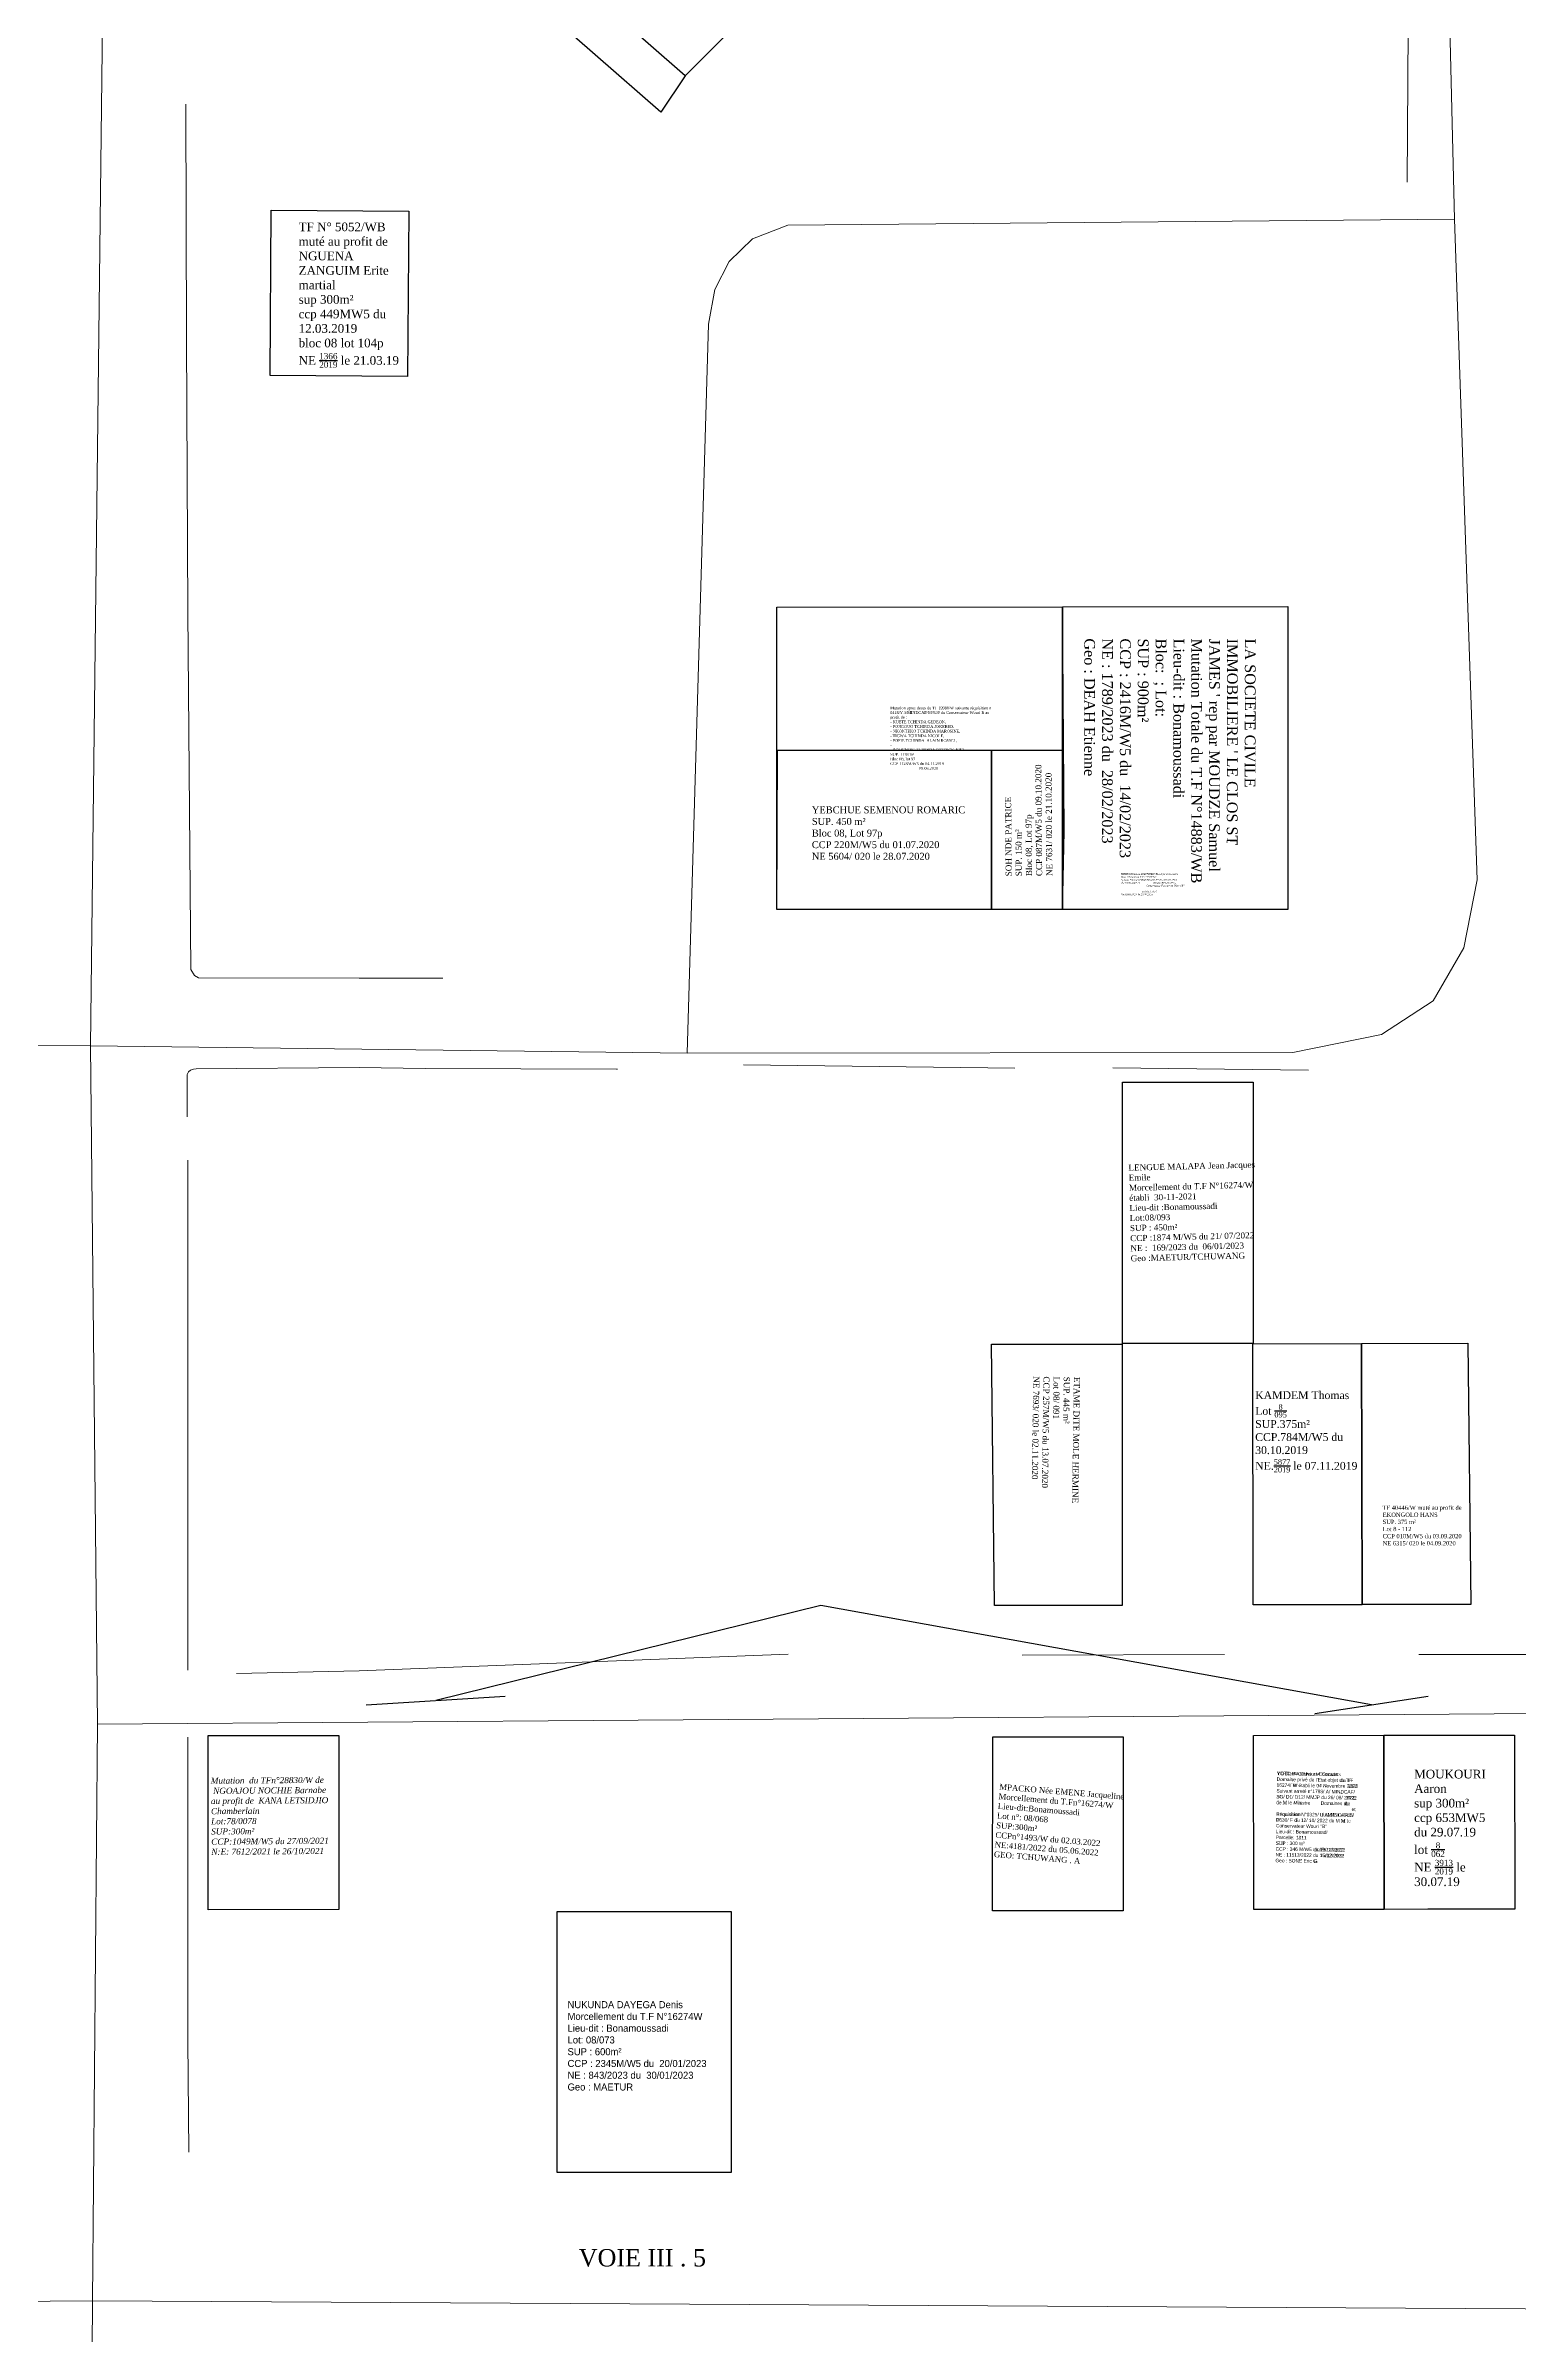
# Model space of a CAD drawing. Header units: millimetres. Extents: x 579832 to 917290, y 449831 to 1452191.
# Drawn here: x 582250.2 to 582419.4, y 451782.7 to 452045.6 of the extents above; entities that cross this region are included whole.
import ezdxf
from ezdxf.enums import TextEntityAlignment as Align

# ---------------------------------------------------------------- set-up
doc = ezdxf.new("R2010")
doc.units = ezdxf.units.MM
doc.header["$LTSCALE"] = 10
for name, color, linetype in [('Cotation Linéaire', 255, 'Continuous'), ('end maj 26 02 2021', 7, 'Continuous'), ('MAJ NOV 2021', 7, 'Continuous'), ('MAJ OCT 2021', 7, 'Continuous'), ('MAJ SEP 2021', 7, 'Continuous')]:
    doc.layers.add(name, color=color, linetype=linetype)
for name, color, linetype, lineweight in [('drains_fossés', 120, 'Continuous', 20), ('MAJ APRES LE 13.01.2023', 222, 'Continuous', 30), ('Roads_others', 24, 'Continuous', 9)]:
    doc.layers.add(name, color=color, linetype=linetype, lineweight=lineweight)
doc.styles.add('Times 1.0', font='times.ttf', dxfattribs={"width": 0.99, "height": 1})
doc.styles.add('Times 3.0', font='times.ttf', dxfattribs={"width": 0.99, "height": 3})

msp = doc.modelspace()

# ---------------------------------------------------------------- linework, layer by layer
at = {"flags": 128}
msp.add_lwpolyline([(582373.91, 451926.52), (582388.91, 451926.52)], dxfattribs=at)
msp.add_lwpolyline([(582373.91, 451926.52), (582388.91, 451926.52)], dxfattribs=at)
at = {"color": 6, "lineweight": 30, "flags": 128}
for points in [[(582358.99, 451851.33), (582373.99, 451851.33), (582373.98, 451831.34), (582368.98, 451831.34), (582358.98, 451831.34)], [(582358.99, 451851.33), (582373.99, 451851.33), (582373.98, 451831.34), (582368.98, 451831.34), (582358.98, 451831.34)], [(582403.93, 451851.5), (582403.97, 451831.5), (582388.97, 451831.47), (582388.93, 451851.47)], [(582403.93, 451851.5), (582403.97, 451831.5), (582388.97, 451831.47), (582388.93, 451851.47)]]:
    msp.add_lwpolyline(points, close=True, dxfattribs=at)
at = {"flags": 128}
msp.add_lwpolyline([(582403.93, 451851.5), (582403.97, 451831.5), (582388.97, 451831.47), (582388.93, 451851.47)], close=True, dxfattribs=at)
msp.add_lwpolyline([(582403.93, 451851.5), (582403.97, 451831.5), (582388.97, 451831.47), (582388.93, 451851.47)], close=True, dxfattribs=at)
at = {"layer": 'drains_fossés'}
for p, q in [((582361.52, 451928.14), (582330.37, 451928.51)), ((582361.52, 451928.14), (582330.37, 451928.51)), ((582395.26, 451927.91), (582372.78, 451928.17)), ((582395.26, 451927.91), (582372.78, 451928.17)), ((582385.63, 451860.77), (582362.36, 451860.7)), ((582385.63, 451860.77), (582362.36, 451860.7))]:
    msp.add_line(p, q, dxfattribs=at)
for points in [[(582307.49, 452080.68), (582327.99, 452080.69), (582354.69, 452080.69), (582389.5, 452080.86), (582403.74, 452080.84), (582404.47, 452080.51), (582405.35, 452079.89), (582406.42, 452078.44), (582406.46, 452068.58), (582406.71, 452047.51), (582406.6, 452029.93)], [(582307.49, 452080.68), (582327.99, 452080.69), (582354.69, 452080.69), (582389.5, 452080.86), (582403.74, 452080.84), (582404.47, 452080.51), (582405.35, 452079.89), (582406.42, 452078.44), (582406.46, 452068.58), (582406.71, 452047.51), (582406.6, 452029.93)], [(582295.83, 451938.48), (582286.21, 451938.49), (582267.77, 451938.5), (582267.29, 451938.78), (582266.88, 451939.45), (582266.53, 451980.55), (582266.39, 452011.97), (582266.29, 452038.88)], [(582295.83, 451938.48), (582286.21, 451938.49), (582267.77, 451938.5), (582267.29, 451938.78), (582266.88, 451939.45), (582266.53, 451980.55), (582266.39, 452011.97), (582266.29, 452038.88)], [(582315.87, 451928.01), (582315.79, 451928.01), (582293.8, 451928.09), (582286.21, 451928.2), (582267.49, 451928.06), (582267.17, 451928.01), (582266.82, 451927.91), (582266.59, 451927.7), (582266.46, 451927.42), (582266.46, 451922.53)], [(582315.87, 451928.01), (582315.79, 451928.01), (582293.8, 451928.09), (582286.21, 451928.2), (582267.49, 451928.06), (582267.17, 451928.01), (582266.82, 451927.91), (582266.59, 451927.7), (582266.46, 451927.42), (582266.46, 451922.53)], [(582266.55, 451858.98), (582266.52, 451907.29), (582266.53, 451917.56)], [(582266.55, 451858.98), (582266.52, 451907.29), (582266.53, 451917.56)], [(582484.62, 451904.59), (582484.72, 451868.52), (582484.73, 451863.88), (582482.59, 451860.85), (582467.92, 451860.78), (582436.15, 451860.77), (582407.92, 451860.78)], [(582484.62, 451904.59), (582484.72, 451868.52), (582484.73, 451863.88), (582482.59, 451860.85), (582467.92, 451860.78), (582436.15, 451860.77), (582407.92, 451860.78)], [(582335.51, 451860.81), (582286.21, 451858.92), (582272.11, 451858.6)], [(582335.51, 451860.81), (582286.21, 451858.92), (582272.11, 451858.6)], [(582266.65, 451803.6), (582266.53, 451816.43), (582266.52, 451851.3)], [(582266.65, 451803.6), (582266.53, 451816.43), (582266.52, 451851.3)]]:
    msp.add_lwpolyline(points, dxfattribs=at)
at = {"layer": 'end maj 26 02 2021', "color": 150, "lineweight": -3, "flags": 128}
for points in [[(582307.56, 452056.23), (582308.98, 452057.65), (582308.98, 452085.61), (582331.48, 452085.6), (582331.47, 452047.08), (582328.61, 452047.08), (582323.66, 452042.13)], [(582307.56, 452056.23), (582308.98, 452057.65), (582308.98, 452085.61), (582331.48, 452085.6), (582331.47, 452047.08), (582328.61, 452047.08), (582323.66, 452042.13)], [(582307.56, 452056.23), (582308.98, 452057.65), (582308.98, 452085.61), (582331.48, 452085.6), (582331.47, 452047.08), (582328.61, 452047.08), (582323.66, 452042.13)], [(582307.56, 452056.23), (582308.98, 452057.65), (582308.98, 452085.61), (582331.48, 452085.6), (582331.47, 452047.08), (582328.61, 452047.08), (582323.66, 452042.13)], [(582358.83, 451964.68), (582358.83, 451946.36), (582334.2, 451946.36), (582334.27, 451964.68)], [(582358.83, 451964.68), (582358.83, 451946.36), (582334.2, 451946.36), (582334.27, 451964.68)], [(582358.83, 451964.68), (582358.83, 451946.36), (582334.2, 451946.36), (582334.27, 451964.68)], [(582358.83, 451964.68), (582358.83, 451946.36), (582334.2, 451946.36), (582334.27, 451964.68)], [(582367.02, 451964.68), (582367.02, 451946.36), (582358.83, 451946.36), (582358.83, 451964.68)], [(582367.02, 451964.68), (582367.02, 451946.36), (582358.83, 451946.36), (582358.83, 451964.68)], [(582367.02, 451964.68), (582367.02, 451946.36), (582358.83, 451946.36), (582358.83, 451964.68)], [(582367.02, 451964.68), (582367.02, 451946.36), (582358.83, 451946.36), (582358.83, 451964.68)], [(582388.86, 451896.48), (582401.36, 451896.5), (582401.42, 451866.5), (582388.92, 451866.47)], [(582388.86, 451896.48), (582401.36, 451896.5), (582401.42, 451866.5), (582388.92, 451866.47)], [(582388.86, 451896.48), (582401.36, 451896.5), (582401.42, 451866.5), (582388.92, 451866.47)], [(582388.86, 451896.48), (582401.36, 451896.5), (582401.42, 451866.5), (582388.92, 451866.47)], [(582403.93, 451851.5), (582418.93, 451851.53), (582418.97, 451831.53), (582408.97, 451831.51), (582403.97, 451831.5)], [(582403.93, 451851.5), (582418.93, 451851.53), (582418.97, 451831.53), (582408.97, 451831.51), (582403.97, 451831.5)], [(582403.93, 451851.5), (582418.93, 451851.53), (582418.97, 451831.53), (582408.97, 451831.51), (582403.97, 451831.5)], [(582403.93, 451851.5), (582418.93, 451851.53), (582418.97, 451831.53), (582408.97, 451831.51), (582403.97, 451831.5)]]:
    msp.add_lwpolyline(points, close=True, dxfattribs=at)
at = {"layer": 'end maj 26 02 2021', "color": 3, "lineweight": -3, "flags": 128}
for points in [[(582276.11, 452026.7), (582291.9, 452026.58), (582291.76, 452007.59), (582275.97, 452007.7)], [(582276.11, 452026.7), (582291.9, 452026.58), (582291.76, 452007.59), (582275.97, 452007.7)], [(582276.11, 452026.7), (582291.9, 452026.58), (582291.76, 452007.59), (582275.97, 452007.7)], [(582276.11, 452026.7), (582291.9, 452026.58), (582291.76, 452007.59), (582275.97, 452007.7)], [(582334.2, 451981.11), (582367.02, 451981.12), (582367.02, 451946.36), (582334.2, 451946.36)], [(582334.2, 451981.11), (582367.02, 451981.12), (582367.02, 451946.36), (582334.2, 451946.36)], [(582334.2, 451981.11), (582367.02, 451981.12), (582367.02, 451946.36), (582334.2, 451946.36)], [(582334.2, 451981.11), (582367.02, 451981.12), (582367.02, 451946.36), (582334.2, 451946.36)], [(582413.58, 451896.53), (582413.92, 451866.53), (582401.42, 451866.51), (582401.36, 451896.5)], [(582413.58, 451896.53), (582413.92, 451866.53), (582401.42, 451866.51), (582401.36, 451896.5)], [(582413.58, 451896.53), (582413.92, 451866.53), (582401.42, 451866.51), (582401.36, 451896.5)], [(582413.58, 451896.53), (582413.92, 451866.53), (582401.42, 451866.51), (582401.36, 451896.5)]]:
    msp.add_lwpolyline(points, close=True, dxfattribs=at)
at = {"layer": 'end maj 26 02 2021', "color": 150, "linetype": 'ByBlock', "lineweight": -3, "ltscale": 0.0014, "flags": 128}
msp.add_lwpolyline([(582373.86, 451896.41), (582373.87, 451866.41), (582359.21, 451866.41), (582358.86, 451896.41)], close=True, dxfattribs=at)
msp.add_lwpolyline([(582373.86, 451896.41), (582373.87, 451866.41), (582359.21, 451866.41), (582358.86, 451896.41)], close=True, dxfattribs=at)
msp.add_lwpolyline([(582373.86, 451896.41), (582373.87, 451866.41), (582359.21, 451866.41), (582358.86, 451896.41)], close=True, dxfattribs=at)
msp.add_lwpolyline([(582373.86, 451896.41), (582373.87, 451866.41), (582359.21, 451866.41), (582358.86, 451896.41)], close=True, dxfattribs=at)
at = {"layer": 'MAJ APRES LE 13.01.2023', "color": 232, "lineweight": 30}
for p, q in [((582287, 451855), (582303, 451856)), ((582287, 451855), (582303, 451856)), ((582396, 451854), (582409, 451856)), ((582396, 451854), (582409, 451856))]:
    msp.add_line(p, q, dxfattribs=at)
at = {"layer": 'MAJ APRES LE 13.01.2023', "flags": 128}
for points in [[(582392.9, 451981.16), (582392.9, 451946.36), (582367.02, 451946.36), (582367.02, 451981.12)], [(582392.9, 451981.16), (582392.9, 451946.36), (582367.02, 451946.36), (582367.18, 451955.36), (582367.02, 451981.12)], [(582392.9, 451981.16), (582392.9, 451946.36), (582367.02, 451946.36), (582367.02, 451981.12)], [(582392.9, 451981.16), (582392.9, 451946.36), (582367.02, 451946.36), (582367.18, 451955.36), (582367.02, 451981.12)], [(582392.9, 451981.16), (582392.9, 451946.36), (582367.02, 451946.36), (582367.02, 451981.12)], [(582392.9, 451981.16), (582392.9, 451946.36), (582367.02, 451946.36), (582367.02, 451981.12)], [(582392.9, 451981.16), (582392.9, 451946.36), (582367.02, 451946.36), (582367.18, 451955.36), (582367.02, 451981.12)], [(582392.9, 451981.16), (582392.9, 451946.36), (582367.02, 451946.36), (582367.02, 451981.12)], [(582392.9, 451981.16), (582392.9, 451946.36), (582367.02, 451946.36), (582367.18, 451955.36), (582367.02, 451981.12)], [(582392.9, 451981.16), (582392.9, 451946.36), (582367.02, 451946.36), (582367.02, 451981.12)]]:
    msp.add_lwpolyline(points, close=True, dxfattribs=at)
at = {"layer": 'MAJ APRES LE 13.01.2023', "color": 6, "lineweight": 30, "flags": 128}
msp.add_lwpolyline([(582373.91, 451926.52), (582388.91, 451926.52), (582388.91, 451896.52), (582373.91, 451896.51)], close=True, dxfattribs=at)
msp.add_lwpolyline([(582373.91, 451926.52), (582388.91, 451926.52), (582388.91, 451896.52), (582373.91, 451896.51)], close=True, dxfattribs=at)
at = {"layer": 'MAJ APRES LE 13.01.2023', "color": 232, "lineweight": 30, "flags": 128}
msp.add_lwpolyline([(582402.5, 451855), (582339.23, 451866.4), (582295, 451855.5)], dxfattribs=at)
msp.add_lwpolyline([(582402.5, 451855), (582339.23, 451866.4), (582295, 451855.5)], dxfattribs=at)
at = {"layer": 'MAJ APRES LE 13.01.2023', "lineweight": 30, "flags": 128}
msp.add_lwpolyline([(582308.95, 451831.27), (582313.95, 451831.27), (582328.95, 451831.27), (582328.96, 451801.27), (582308.96, 451801.27)], close=True, dxfattribs=at)
msp.add_lwpolyline([(582308.95, 451831.27), (582313.95, 451831.27), (582328.95, 451831.27), (582328.96, 451801.27), (582308.96, 451801.27)], close=True, dxfattribs=at)
at = {"layer": 'MAJ NOV 2021'}
for p, q in [((582320.86, 452037.94), (582276.88, 452076.46)), ((582320.86, 452037.94), (582276.88, 452076.46)), ((582323.66, 452042.13), (582320.86, 452037.94)), ((582323.66, 452042.13), (582320.86, 452037.94))]:
    msp.add_line(p, q, dxfattribs=at)
at = {"layer": 'MAJ OCT 2021', "color": 150, "flags": 128}
msp.add_lwpolyline([(582268.87, 451851.46), (582283.87, 451851.46), (582283.87, 451831.48), (582268.87, 451831.46)], close=True, dxfattribs=at)
msp.add_lwpolyline([(582268.87, 451851.46), (582283.87, 451851.46), (582283.87, 451831.48), (582268.87, 451831.46)], close=True, dxfattribs=at)
msp.add_lwpolyline([(582268.87, 451851.46), (582283.87, 451851.46), (582283.87, 451831.48), (582268.87, 451831.46)], close=True, dxfattribs=at)
msp.add_lwpolyline([(582268.87, 451851.46), (582283.87, 451851.46), (582283.87, 451831.48), (582268.87, 451831.46)], close=True, dxfattribs=at)
at = {"layer": 'Roads_others'}
for points in [[(582255.36, 451930.71), (582256.81, 452054.93), (582256.58, 452088.43), (582255.92, 452120.14), (582257.72, 452246.8), (582257.68, 452305.75), (582256.62, 452370.14)], [(582255.36, 451930.71), (582256.81, 452054.93), (582256.58, 452088.43), (582255.92, 452120.14), (582257.72, 452246.8), (582257.68, 452305.75), (582256.62, 452370.14)], [(582489.43, 452088.24), (582493.11, 451854.96), (582483.81, 451854.54), (582473.54, 451854.37), (582256.17, 451852.79)], [(582489.43, 452088.24), (582493.11, 451854.96), (582483.81, 451854.54), (582473.54, 451854.37), (582256.17, 451852.79)], [(582412.02, 452025.67), (582335.45, 452024.97), (582331.39, 452023.41), (582328.7, 452020.79), (582327.06, 452017.57), (582326.35, 452013.61), (582323.88, 451929.85)], [(582412.02, 452025.67), (582335.45, 452024.97), (582331.39, 452023.41), (582328.7, 452020.79), (582327.06, 452017.57), (582326.35, 452013.61), (582323.88, 451929.85)], [(582254.15, 451485.15), (582254.24, 451502.2), (582254.4, 451523.74), (582254.82, 451538.98), (582255.11, 451621.35), (582254.93, 451692.7), (582255.57, 451786.52), (582256.17, 451852.79), (582255.36, 451930.71)], [(582254.15, 451485.15), (582254.24, 451502.2), (582254.4, 451523.74), (582254.82, 451538.98), (582255.11, 451621.35), (582254.93, 451692.7), (582255.57, 451786.52), (582256.17, 451852.79), (582255.36, 451930.71)], [(581670.45, 451843.16), (581677.64, 451838.63), (581720.68, 451811.91), (581733.64, 451805.64), (581747.56, 451799.88), (581766.85, 451793.61), (581780.47, 451790.59), (581797.15, 451787.72), (581812.93, 451786.27), (581885.21, 451785.15), (581896.59, 451785.02), (581950.35, 451784.12), (582255.57, 451786.52), (582468.12, 451785.34), (582493.99, 451786.23), (582559.73, 451787.49), (582641.14, 451788.31), (582698.98, 451788.9), (582869, 451788.9)], [(581670.45, 451843.16), (581677.64, 451838.63), (581720.68, 451811.91), (581733.64, 451805.64), (581747.56, 451799.88), (581766.85, 451793.61), (581780.47, 451790.59), (581797.15, 451787.72), (581812.93, 451786.27), (581885.21, 451785.15), (581896.59, 451785.02), (581950.35, 451784.12), (582255.57, 451786.52), (582468.12, 451785.34), (582493.99, 451786.23), (582559.73, 451787.49), (582641.14, 451788.31), (582698.98, 451788.9), (582869, 451788.9)]]:
    msp.add_lwpolyline(points, dxfattribs=at)
msp.add_lwpolyline([(582406.93, 452249.43), (582405.17, 452250.5), (582257.72, 452246.8), (582161.38, 452248.12), (582102.43, 452248.93), (582099.44, 452247.38), (582097.29, 452244.2), (582098.21, 452088.46), (582099.06, 451936.76), (582099.62, 451934.28), (582101.37, 451932.48), (582104.38, 451931.64), (582255.36, 451930.71), (582323.88, 451929.85), (582393.45, 451929.93), (582403.65, 451932.02), (582409.59, 451935.86), (582413.09, 451941.94), (582414.64, 451949.78), (582412.02, 452025.67), (582410.54, 452087.22), (582407.67, 452246.92)], close=True, dxfattribs=at)
msp.add_lwpolyline([(582406.93, 452249.43), (582405.17, 452250.5), (582257.72, 452246.8), (582161.38, 452248.12), (582102.43, 452248.93), (582099.44, 452247.38), (582097.29, 452244.2), (582098.21, 452088.46), (582099.06, 451936.76), (582099.62, 451934.28), (582101.37, 451932.48), (582104.38, 451931.64), (582255.36, 451930.71), (582323.88, 451929.85), (582393.45, 451929.93), (582403.65, 451932.02), (582409.59, 451935.86), (582413.09, 451941.94), (582414.64, 451949.78), (582412.02, 452025.67), (582410.54, 452087.22), (582407.67, 452246.92)], close=True, dxfattribs=at)

# ---------------------------------------------------------------- texts
at = {"insert": (582359.78, 451845.93), "char_height": 0.6662, "width": 22.6125, "attachment_point": 1, "rotation": 355.4032}
msp.add_mtext('{\\fTimes New Roman|b0|i0|c0|p18;MPACKO Née EMENE Jacqueline\\P\\C1;Morcellement du T.Fn%%D16274/W \\P\\C256;Lieu-dit:Bonamoussadi\\PLot n°: 08/068\\PSUP:300m²\\PCCPn%%D1493/W du 02.03.2022\\PNE:4181/2022 du 05.06.2022\\PGEO: TCHUWANG . A^I}', dxfattribs=at)
msp.add_mtext('{\\fTimes New Roman|b0|i0|c0|p18;MPACKO Née EMENE Jacqueline\\P\\C1;Morcellement du T.Fn%%D16274/W \\P\\C256;Lieu-dit:Bonamoussadi\\PLot n°: 08/068\\PSUP:300m²\\PCCPn%%D1493/W du 02.03.2022\\PNE:4181/2022 du 05.06.2022\\PGEO: TCHUWANG . A^I}', dxfattribs=at)
at = {"color": 3, "insert": (582391.62, 451847.32), "char_height": 0.4001, "width": 9.3606, "attachment_point": 1, "rotation": 359.1418}
for s in ["{\\C7;YOTCHA Olivier et Consorts \\P\\C1;Domaine privé de l'Etat objet du TF 16274/ W établi le 04 Novembre 2022 Suivant arreté n°1798/ A/ MINDCAF/ SG/ D1/ D12/ MMJP du 26/ 08/ 2022 de M le Ministre des Domaines du Cadastre et des Affaires Fonciéres et Réquisition N°0325/ L/ MINDCAF/ 5/ P530/ F du 12/ 10/ 2022 de M le Conservateur Wouri ''B''\\P\\C256;Lieu-dit : Bonamoussadi\\PParcelle: 1811\\PSUP : 300 m² \\PCCP : 346 M/W5 du 09/12/2022\\PNE : 11513/2022 du 15/12/2022\\P\\C1;Geo : SONE Eric G}", "{\\fTimes New Roman|b0|i0|c0|p18;YOTCHA Olivier et Consorts \\P\\C1;Domaine privé de l'Etat objet du TF 16274/ W établi le 04 Novembre 2022 Suivant arreté n°1798/ A/ MINDCAF/ SG/ D1/ D12/ MMJP du 26/ 08/ 2022 de M le Ministre des Domaines du Cadastre et des Affaires Fonciéres et Réquisition N°0325/ L/ MINDCAF/ 5/ P530/ F du 12/ 10/ 2022 de M le Conservateur Wouri ''B''\\P\\C256;Lieu-dit : Bonamoussadi\\PParcelle: 1811\\PSUP : 300 m² \\PCCP : 346 M/W5 du 09/12/2022\\PNE : 11513/2022 du 15/12/2022\\P\\C1;Geo : SONE Eric G}", "{\\C7;YOTCHA Olivier et Consorts \\P\\C1;Domaine privé de l'Etat objet du TF 16274/ W établi le 04 Novembre 2022 Suivant arreté n°1798/ A/ MINDCAF/ SG/ D1/ D12/ MMJP du 26/ 08/ 2022 de M le Ministre des Domaines du Cadastre et des Affaires Fonciéres et Réquisition N°0325/ L/ MINDCAF/ 5/ P530/ F du 12/ 10/ 2022 de M le Conservateur Wouri ''B''\\P\\C256;Lieu-dit : Bonamoussadi\\PParcelle: 1811\\PSUP : 300 m² \\PCCP : 346 M/W5 du 09/12/2022\\PNE : 11513/2022 du 15/12/2022\\P\\C1;Geo : SONE Eric G}", "{\\fTimes New Roman|b0|i0|c0|p18;YOTCHA Olivier et Consorts \\P\\C1;Domaine privé de l'Etat objet du TF 16274/ W établi le 04 Novembre 2022 Suivant arreté n°1798/ A/ MINDCAF/ SG/ D1/ D12/ MMJP du 26/ 08/ 2022 de M le Ministre des Domaines du Cadastre et des Affaires Fonciéres et Réquisition N°0325/ L/ MINDCAF/ 5/ P530/ F du 12/ 10/ 2022 de M le Conservateur Wouri ''B''\\P\\C256;Lieu-dit : Bonamoussadi\\PParcelle: 1811\\PSUP : 300 m² \\PCCP : 346 M/W5 du 09/12/2022\\PNE : 11513/2022 du 15/12/2022\\P\\C1;Geo : SONE Eric G}"]:
    msp.add_mtext(s, dxfattribs=at)
at = {"layer": 'Cotation Linéaire', "lineweight": 30, "style": 'Times 3.0', "width": 0.99}
msp.add_text('VOIE III . 5 ', height=2, dxfattribs=at).set_placement((582319.12, 451792.48), align=Align.TOP_CENTER)
msp.add_text('VOIE III . 5 ', height=2, dxfattribs=at).set_placement((582319.12, 451792.48), align=Align.TOP_CENTER)
at = {"layer": 'end maj 26 02 2021', "color": 1, "linetype": 'ByBlock', "lineweight": -3, "ltscale": 0.0014, "insert": (582279.26, 452025.28), "char_height": 1, "width": 12.4892, "attachment_point": 1, "style": 'Times 1.0'}
msp.add_mtext('\\A1;TF N° 5052/WB muté au profit de NGUENA ZANGUIM Erite martial\\Psup 300m²\\Pccp 449MW5 du 12.03.2019\\Pbloc 08 lot 104p\\PNE {\\H0.7x;\\S1366/2019;} le 21.03.19', dxfattribs=at)
msp.add_mtext('\\A1;TF N° 5052/WB muté au profit de NGUENA ZANGUIM Erite martial\\Psup 300m²\\Pccp 449MW5 du 12.03.2019\\Pbloc 08 lot 104p\\PNE {\\H0.7x;\\S1366/2019;} le 21.03.19', dxfattribs=at)
msp.add_mtext('\\A1;TF N° 5052/WB muté au profit de NGUENA ZANGUIM Erite martial\\Psup 300m²\\Pccp 449MW5 du 12.03.2019\\Pbloc 08 lot 104p\\PNE {\\H0.7x;\\S1366/2019;} le 21.03.19', dxfattribs=at)
msp.add_mtext('\\A1;TF N° 5052/WB muté au profit de NGUENA ZANGUIM Erite martial\\Psup 300m²\\Pccp 449MW5 du 12.03.2019\\Pbloc 08 lot 104p\\PNE {\\H0.7x;\\S1366/2019;} le 21.03.19', dxfattribs=at)
at = {"layer": 'end maj 26 02 2021', "color": 150, "linetype": 'ByBlock', "lineweight": -3, "ltscale": 0.0014, "attachment_point": 1, "style": 'Times 1.0'}
for s, insert, char_height, width in [('{\\C1;Mutation apres deces du TF 19988/W suivante réquisition n 0418/Y.5/MINDCAF/5/P530 du Conservateur Wouri B au profit de :\\P\\C256;- KUETE TCHINDA GEDEON,\\P- FONGOUO TCHINDA JOKEBED,\\P- NKONTEKO TCHINDA MAROSINE,\\P- TIGWA TCHINDA NICOLE,\\P- FOFIE TCHINDA  ALAIN ROSSEL,\\P- LEMOUFE TCHINDA BERTHELINE,\\P- BOUGNING TCHINDA PATRICK JOEL.\\PSUP. 1138 m²\\PBloc 08, lot 97\\PCCP 1128M/W5 du 04.11.2019\\PNE 4277/ 020 le 05.06.2020}', (582347.22, 451969.68), 0.32, 11.7905), ('{\\C1;Mutation apres deces du TF 19988/W suivante réquisition n 0418/Y.5/MINDCAF/5/P530 du Conservateur Wouri B au profit de :\\P\\C256;- KUETE TCHINDA GEDEON,\\P- FONGOUO TCHINDA JOKEBED,\\P- NKONTEKO TCHINDA MAROSINE,\\P- TIGWA TCHINDA NICOLE,\\P- FOFIE TCHINDA  ALAIN ROSSEL,\\P- LEMOUFE TCHINDA BERTHELINE,\\P- BOUGNING TCHINDA PATRICK JOEL.\\PSUP. 1138 m²\\PBloc 08, lot 97\\PCCP 1128M/W5 du 04.11.2019\\PNE 4277/ 020 le 05.06.2020}', (582347.22, 451969.68), 0.32, 11.7905), ('{\\C1;Mutation apres deces du TF 19988/W suivante réquisition n 0418/Y.5/MINDCAF/5/P530 du Conservateur Wouri B au profit de :\\P\\C256;- KUETE TCHINDA GEDEON,\\P- FONGOUO TCHINDA JOKEBED,\\P- NKONTEKO TCHINDA MAROSINE,\\P- TIGWA TCHINDA NICOLE,\\P- FOFIE TCHINDA  ALAIN ROSSEL,\\P- LEMOUFE TCHINDA BERTHELINE,\\P- BOUGNING TCHINDA PATRICK JOEL.\\PSUP. 1138 m²\\PBloc 08, lot 97\\PCCP 1128M/W5 du 04.11.2019\\PNE 4277/ 020 le 05.06.2020}', (582347.22, 451969.68), 0.32, 11.7905), ('{\\C1;Mutation apres deces du TF 19988/W suivante réquisition n 0418/Y.5/MINDCAF/5/P530 du Conservateur Wouri B au profit de :\\P\\C256;- KUETE TCHINDA GEDEON,\\P- FONGOUO TCHINDA JOKEBED,\\P- NKONTEKO TCHINDA MAROSINE,\\P- TIGWA TCHINDA NICOLE,\\P- FOFIE TCHINDA  ALAIN ROSSEL,\\P- LEMOUFE TCHINDA BERTHELINE,\\P- BOUGNING TCHINDA PATRICK JOEL.\\PSUP. 1138 m²\\PBloc 08, lot 97\\PCCP 1128M/W5 du 04.11.2019\\PNE 4277/ 020 le 05.06.2020}', (582347.22, 451969.68), 0.32, 11.7905), ('\\A1;{\\C7;KAMDEM Thomas ^JLot \\H0.7x;\\S8/095;\\H1.429x;\\PSUP.375m²\\PCCP.784M/W5 du 30.10.2019\\PNE.\\H0.7x;\\S5877/2019;\\H1.429x; le 07.11.2019}', (582389.14, 451891.02), 0.9, 13.39), ('\\A1;{\\C7;KAMDEM Thomas ^JLot \\H0.7x;\\S8/095;\\H1.429x;\\PSUP.375m²\\PCCP.784M/W5 du 30.10.2019\\PNE.\\H0.7x;\\S5877/2019;\\H1.429x; le 07.11.2019}', (582389.14, 451891.02), 0.9, 13.39), ('\\A1;{\\C7;KAMDEM Thomas ^JLot \\H0.7x;\\S8/095;\\H1.429x;\\PSUP.375m²\\PCCP.784M/W5 du 30.10.2019\\PNE.\\H0.7x;\\S5877/2019;\\H1.429x; le 07.11.2019}', (582389.14, 451891.02), 0.9, 13.39), ('\\A1;{\\C7;KAMDEM Thomas ^JLot \\H0.7x;\\S8/095;\\H1.429x;\\PSUP.375m²\\PCCP.784M/W5 du 30.10.2019\\PNE.\\H0.7x;\\S5877/2019;\\H1.429x; le 07.11.2019}', (582389.14, 451891.02), 0.9, 13.39), ('{\\fTimes New Roman|b0|i0|c186|p18;\\C1;TF 40446/W muté au profit d\\C256;e\\PEKONGOLO HANS\\PSUP. 375 m²\\PLot 8 - 112\\PCCP 010M/W5 du 03.09.2020\\PNE 6315/ 020 le 04.09.2020}', (582403.78, 451877.89), 0.49, 10.0035), ('{\\fTimes New Roman|b0|i0|c186|p18;\\C1;TF 40446/W muté au profit d\\C256;e\\PEKONGOLO HANS\\PSUP. 375 m²\\PLot 8 - 112\\PCCP 010M/W5 du 03.09.2020\\PNE 6315/ 020 le 04.09.2020}', (582403.78, 451877.89), 0.49, 10.0035), ('{\\fTimes New Roman|b0|i0|c186|p18;\\C1;TF 40446/W muté au profit d\\C256;e\\PEKONGOLO HANS\\PSUP. 375 m²\\PLot 8 - 112\\PCCP 010M/W5 du 03.09.2020\\PNE 6315/ 020 le 04.09.2020}', (582403.78, 451877.89), 0.49, 10.0035), ('{\\fTimes New Roman|b0|i0|c186|p18;\\C1;TF 40446/W muté au profit d\\C256;e\\PEKONGOLO HANS\\PSUP. 375 m²\\PLot 8 - 112\\PCCP 010M/W5 du 03.09.2020\\PNE 6315/ 020 le 04.09.2020}', (582403.78, 451877.89), 0.49, 10.0035), ('\\A1;{\\fTimes New Roman|b0|i0|c186|p18;MOUKOURI Aaron\\Psup 300m²\\Pccp 653MW5 du 29.07.19\\Plot \\H0.7x;\\S8/062;\\H1.429x;\\PNE \\H0.7x;\\S3913/2019;\\H1.429x; le 30.07.19}', (582407.4, 451847.54), 1, 8.6238), ('\\A1;{\\fTimes New Roman|b0|i0|c186|p18;MOUKOURI Aaron\\Psup 300m²\\Pccp 653MW5 du 29.07.19\\Plot \\H0.7x;\\S8/062;\\H1.429x;\\PNE \\H0.7x;\\S3913/2019;\\H1.429x; le 30.07.19}', (582407.4, 451847.54), 1, 8.6238), ('\\A1;{\\fTimes New Roman|b0|i0|c186|p18;MOUKOURI Aaron\\Psup 300m²\\Pccp 653MW5 du 29.07.19\\Plot \\H0.7x;\\S8/062;\\H1.429x;\\PNE \\H0.7x;\\S3913/2019;\\H1.429x; le 30.07.19}', (582407.4, 451847.54), 1, 8.6238), ('\\A1;{\\fTimes New Roman|b0|i0|c186|p18;MOUKOURI Aaron\\Psup 300m²\\Pccp 653MW5 du 29.07.19\\Plot \\H0.7x;\\S8/062;\\H1.429x;\\PNE \\H0.7x;\\S3913/2019;\\H1.429x; le 30.07.19}', (582407.4, 451847.54), 1, 8.6238)]:
    msp.add_mtext(s, dxfattribs=dict(at, insert=insert, char_height=char_height, width=width))
at = {"layer": 'end maj 26 02 2021', "color": 150, "linetype": 'ByBlock', "lineweight": -3, "ltscale": 0.0014, "char_height": 0.7, "attachment_point": 1, "style": 'Times 1.0'}
for s, insert, width, rotation in [('{\\C256;SOH NDE PATRICE\\PSUP. 150 m²\\PBloc 08, Lot 97p\\PCCP 087M/W5 du 09.10.2020\\PNE 7631/ 020 le 21.10.2020}', (582360.47, 451950.17), 25.7522, 90.4428), ('{\\C256;SOH NDE PATRICE\\PSUP. 150 m²\\PBloc 08, Lot 97p\\PCCP 087M/W5 du 09.10.2020\\PNE 7631/ 020 le 21.10.2020}', (582360.47, 451950.17), 25.7522, 90.4428), ('{\\C256;SOH NDE PATRICE\\PSUP. 150 m²\\PBloc 08, Lot 97p\\PCCP 087M/W5 du 09.10.2020\\PNE 7631/ 020 le 21.10.2020}', (582360.47, 451950.17), 25.7522, 90.4428), ('{\\C256;SOH NDE PATRICE\\PSUP. 150 m²\\PBloc 08, Lot 97p\\PCCP 087M/W5 du 09.10.2020\\PNE 7631/ 020 le 21.10.2020}', (582360.47, 451950.17), 25.7522, 90.4428), ('{\\C256;ETAME DITE MOLE HERMINE\\PSUP. 445 m²\\PLot 08/ 091\\PCCP 257M/W5 du 13.07.2020\\PNE 7693/ 020 le 02.11.2020}', (582369.02, 451892.67), 43.5661, 269.1769), ('{\\C256;ETAME DITE MOLE HERMINE\\PSUP. 445 m²\\PLot 08/ 091\\PCCP 257M/W5 du 13.07.2020\\PNE 7693/ 020 le 02.11.2020}', (582369.02, 451892.67), 43.5661, 269.1769), ('{\\C256;ETAME DITE MOLE HERMINE\\PSUP. 445 m²\\PLot 08/ 091\\PCCP 257M/W5 du 13.07.2020\\PNE 7693/ 020 le 02.11.2020}', (582369.02, 451892.67), 43.5661, 269.1769), ('{\\C256;ETAME DITE MOLE HERMINE\\PSUP. 445 m²\\PLot 08/ 091\\PCCP 257M/W5 du 13.07.2020\\PNE 7693/ 020 le 02.11.2020}', (582369.02, 451892.67), 43.5661, 269.1769)]:
    msp.add_mtext(s, dxfattribs=dict(at, insert=insert, width=width, rotation=rotation))
at = {"layer": 'end maj 26 02 2021', "color": 150, "lineweight": -3, "insert": (582338.21, 451958.21), "char_height": 0.8, "width": 20.3612, "attachment_point": 1}
msp.add_mtext('{\\fTimes New Roman|b0|i0|c186|p18;\\W0.99;\\C256;YEBCHUE SEMENOU ROMARIC\\PSUP. 450 m²\\PBloc 08, Lot 97p\\PCCP 220M/W5 du 01.07.2020\\PNE 5604/ 020 le 28.07.2020}', dxfattribs=at)
msp.add_mtext('{\\fTimes New Roman|b0|i0|c186|p18;\\W0.99;\\C256;YEBCHUE SEMENOU ROMARIC\\PSUP. 450 m²\\PBloc 08, Lot 97p\\PCCP 220M/W5 du 01.07.2020\\PNE 5604/ 020 le 28.07.2020}', dxfattribs=at)
msp.add_mtext('{\\fTimes New Roman|b0|i0|c186|p18;\\W0.99;\\C256;YEBCHUE SEMENOU ROMARIC\\PSUP. 450 m²\\PBloc 08, Lot 97p\\PCCP 220M/W5 du 01.07.2020\\PNE 5604/ 020 le 28.07.2020}', dxfattribs=at)
msp.add_mtext('{\\fTimes New Roman|b0|i0|c186|p18;\\W0.99;\\C256;YEBCHUE SEMENOU ROMARIC\\PSUP. 450 m²\\PBloc 08, Lot 97p\\PCCP 220M/W5 du 01.07.2020\\PNE 5604/ 020 le 28.07.2020}', dxfattribs=at)
at = {"layer": 'MAJ APRES LE 13.01.2023', "insert": (582389.19, 451977.48), "char_height": 1.22945, "width": 27.8924, "attachment_point": 1, "rotation": 269.9258}
msp.add_mtext("{\\fTimes New Roman|b0|i0|c0|p18;LA SOCIETE CIVILE IMMOBILIERE ' LE CLOS ST JAMES ' rep par MOUDZE Samuel\\P\\C1;Mutation Totale du T.F N°14883/WB     \\P\\C256;Lieu-dit : Bonamoussadi\\PBloc:  ; Lot: \\PSUP : 900m²\\PCCP : 2416M/W5 du  14/02/2023\\PNE : 1789/2023 du  28/02/2023\\P\\C1;Geo : DEAH Etienne}", dxfattribs=at)
msp.add_mtext("{\\fTimes New Roman|b0|i0|c0|p18;LA SOCIETE CIVILE IMMOBILIERE ' LE CLOS ST JAMES ' rep par MOUDZE Samuel\\P\\C1;Mutation Totale du T.F N°14883/WB     \\P\\C256;Lieu-dit : Bonamoussadi\\PBloc:  ; Lot: \\PSUP : 900m²\\PCCP : 2416M/W5 du  14/02/2023\\PNE : 1789/2023 du  28/02/2023\\P\\C1;Geo : DEAH Etienne}", dxfattribs=at)
at = {"layer": 'MAJ APRES LE 13.01.2023', "color": 6, "lineweight": 30, "insert": (582374.57, 451917.05), "char_height": 0.6945, "width": 51.9324, "attachment_point": 1, "rotation": 1.4162}
msp.add_mtext('{\\fTimes New Roman|b0|i0|c186|p18;\\C7;LENGUE MALAPA Jean Jacques\\PEmile\\P\\C1;Morcellement du T.F N°16274/W\\Pétabli  30-11-2021   \\P\\C7;Lieu-dit :Bonamoussadi\\PLot:08/093\\PSUP : 450m²\\PCCP :1874 M/W5 du 21/ 07/2022\\PNE :  169/2023 du  06/01/2023\\P\\C1;Geo :MAETUR\\fTimes New Roman|b0|i0|c0|p18;/TCHUWANG}', dxfattribs=at)
msp.add_mtext('{\\fTimes New Roman|b0|i0|c186|p18;\\C7;LENGUE MALAPA Jean Jacques\\PEmile\\P\\C1;Morcellement du T.F N°16274/W\\Pétabli  30-11-2021   \\P\\C7;Lieu-dit :Bonamoussadi\\PLot:08/093\\PSUP : 450m²\\PCCP :1874 M/W5 du 21/ 07/2022\\PNE :  169/2023 du  06/01/2023\\P\\C1;Geo :MAETUR\\fTimes New Roman|b0|i0|c0|p18;/TCHUWANG}', dxfattribs=at)
at = {"layer": 'MAJ APRES LE 13.01.2023', "lineweight": 30, "insert": (582310.15, 451820.96), "char_height": 0.8106, "width": 18.3992, "attachment_point": 1, "rotation": 359.9877}
msp.add_mtext('{\\C7;NUKUNDA DAYEGA Denis }\\P{\\C1;Morcellement du T.F N°16274W     \\P\\C7;Lieu-dit : Bonamoussadi\\PLot: 08/073\\PSUP : 600m²\\PCCP : 2345M/W5 du  20/01/2023\\PNE : 843/2023 du  30/01/2023}\\P{\\C1;Geo : MAETUR}', dxfattribs=at)
msp.add_mtext('{\\C7;NUKUNDA DAYEGA Denis }\\P{\\C1;Morcellement du T.F N°16274W     \\P\\C7;Lieu-dit : Bonamoussadi\\PLot: 08/073\\PSUP : 600m²\\PCCP : 2345M/W5 du  20/01/2023\\PNE : 843/2023 du  30/01/2023}\\P{\\C1;Geo : MAETUR}', dxfattribs=at)
at = {"layer": 'MAJ OCT 2021', "color": 7, "insert": (582269.16, 451846.63), "char_height": 0.7, "attachment_point": 1, "rotation": 0.4592}
msp.add_mtext_dynamic_manual_height_columns('{\\fTimes New Roman|b0|i1|c0|p18;\\C1;Mutation  du TFn°28830/W de\\P NGOAJOU NOCHIE Barnabe\\P\\C7;au profit de  KANA LETSIDJIO \\PChamberlain\\PLot:78/0078\\PSUP:300m²\\PCCP:1049M/W5 du 27/09/2021\\PN:E: 7612/2021 le 26/10/2021}', width=53.6759, gutter_width=12.5, heights=[27.44], dxfattribs=at)
msp.add_mtext_dynamic_manual_height_columns('{\\fTimes New Roman|b0|i1|c0|p18;\\C1;Mutation  du TFn°28830/W de\\P NGOAJOU NOCHIE Barnabe\\P\\C7;au profit de  KANA LETSIDJIO \\PChamberlain\\PLot:78/0078\\PSUP:300m²\\PCCP:1049M/W5 du 27/09/2021\\PN:E: 7612/2021 le 26/10/2021}', width=53.6759, gutter_width=12.5, heights=[27.44], dxfattribs=at)
msp.add_mtext_dynamic_manual_height_columns('{\\fTimes New Roman|b0|i1|c0|p18;\\C1;Mutation  du TFn°28830/W de\\P NGOAJOU NOCHIE Barnabe\\P\\C7;au profit de  KANA LETSIDJIO \\PChamberlain\\PLot:78/0078\\PSUP:300m²\\PCCP:1049M/W5 du 27/09/2021\\PN:E: 7612/2021 le 26/10/2021}', width=53.6759, gutter_width=12.5, heights=[27.44], dxfattribs=at)
msp.add_mtext_dynamic_manual_height_columns('{\\fTimes New Roman|b0|i1|c0|p18;\\C1;Mutation  du TFn°28830/W de\\P NGOAJOU NOCHIE Barnabe\\P\\C7;au profit de  KANA LETSIDJIO \\PChamberlain\\PLot:78/0078\\PSUP:300m²\\PCCP:1049M/W5 du 27/09/2021\\PN:E: 7612/2021 le 26/10/2021}', width=53.6759, gutter_width=12.5, heights=[27.44], dxfattribs=at)
at = {"layer": 'MAJ SEP 2021', "insert": (582373.72, 451950.54), "char_height": 0.2015, "width": 12.7406, "attachment_point": 1}
msp.add_mtext('{\\fTimes New Roman|b0|i1|c0|p18;TIEMENI Epouse KONTCHEU Monique et Consorts\\PMorcellement du T.F.n°16274/W\\PSuivant l\'Arreté n°0645/MINDCAF/SG/D1/D12/MA\\P du 10.06.2021 et Réquisition n°0247/MINDCAF/5/\\PP530 du 10.09.2021du Conservateur Foncier du Wouri"B"\\PSUP:892m²\\PCCP n°1016M/W5 du 16.09.2021\\PNE:6948/2021 du 23.09.2021}', dxfattribs=at)
msp.add_mtext('{\\fTimes New Roman|b0|i1|c0|p18;TIEMENI Epouse KONTCHEU Monique et Consorts\\PMorcellement du T.F.n°16274/W\\PSuivant l\'Arreté n°0645/MINDCAF/SG/D1/D12/MA\\P du 10.06.2021 et Réquisition n°0247/MINDCAF/5/\\PP530 du 10.09.2021du Conservateur Foncier du Wouri"B"\\PSUP:892m²\\PCCP n°1016M/W5 du 16.09.2021\\PNE:6948/2021 du 23.09.2021}', dxfattribs=at)

doc.saveas('drawing.dxf')
